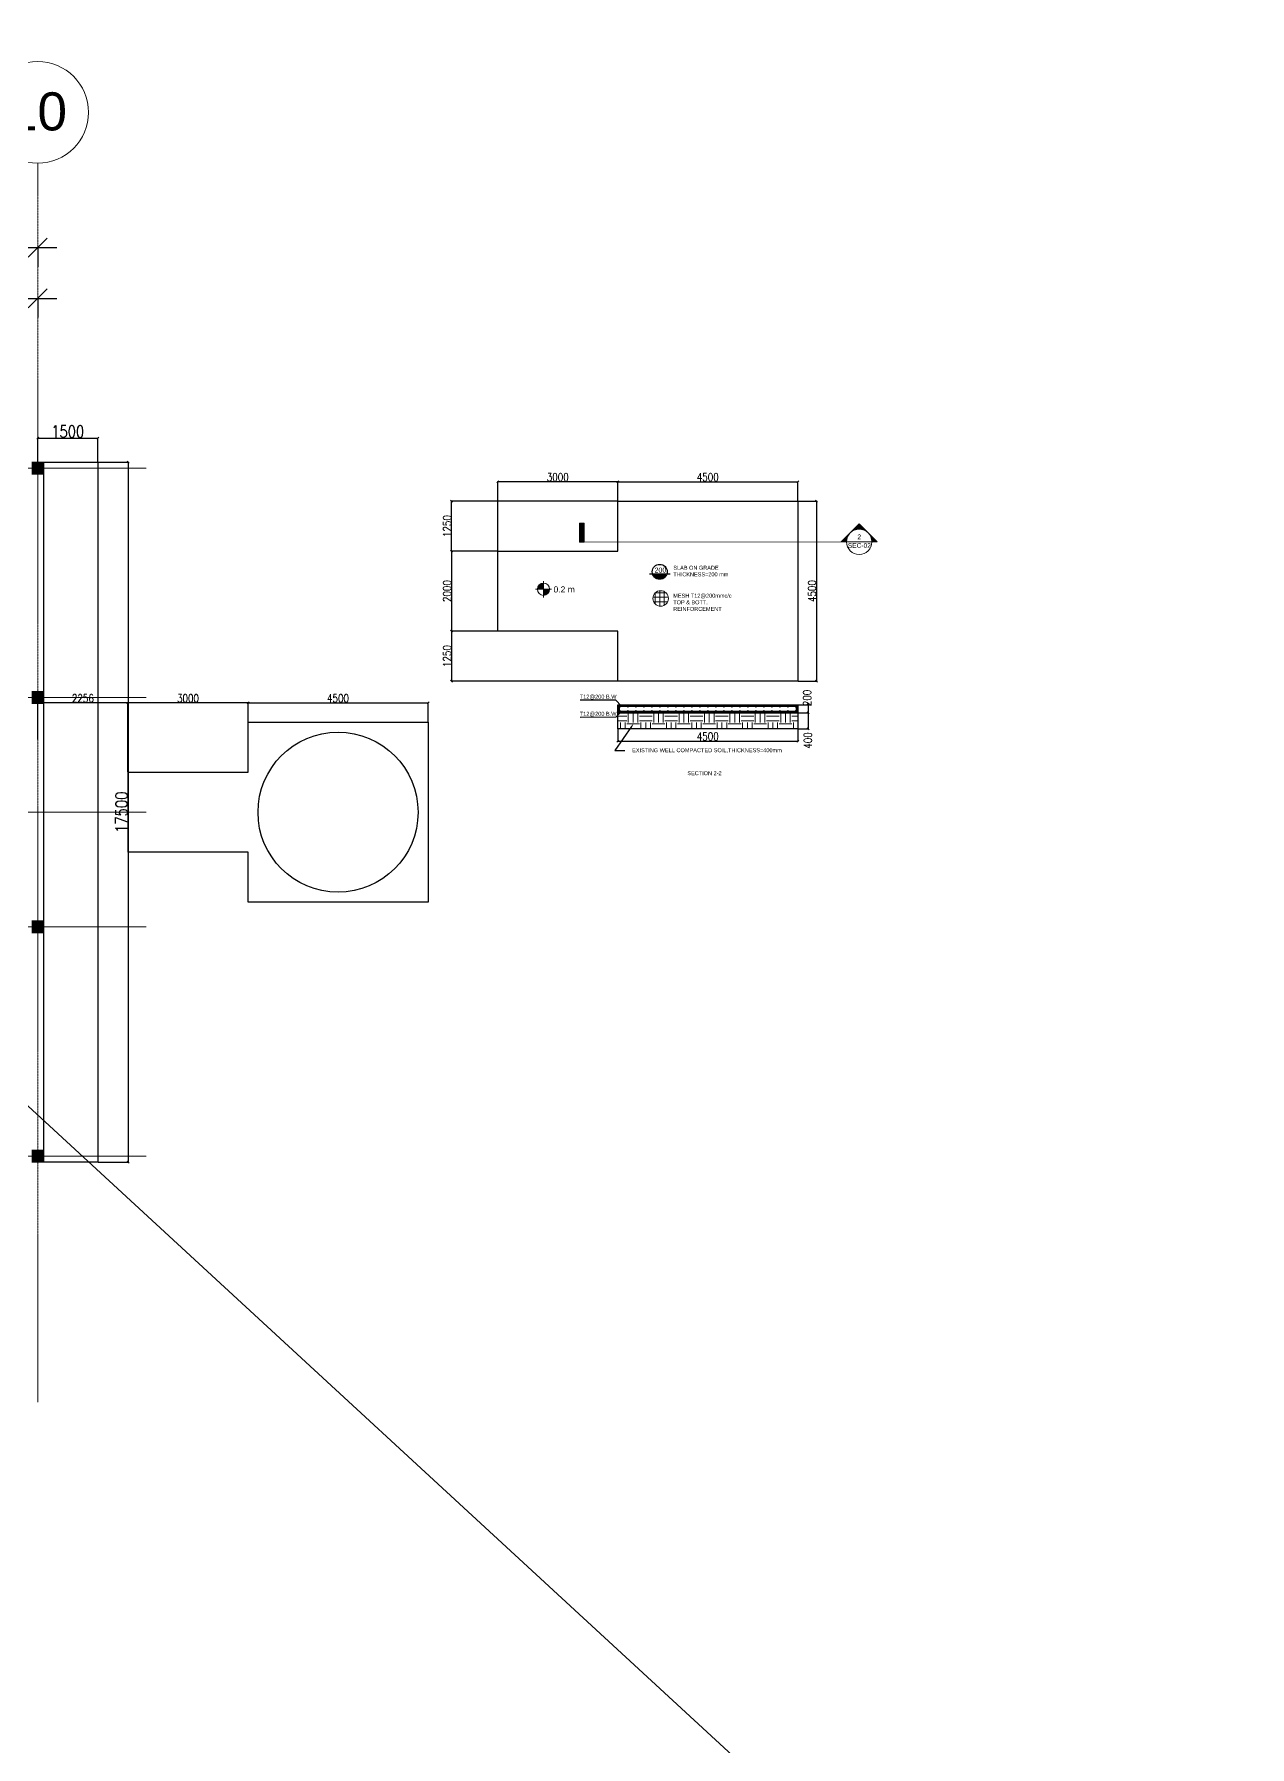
# Model space of a CAD drawing. Header units: millimetres. Extents: x -388065 to 2372687422, y -192755 to 667797.
# Drawn here: x 146798 to 177183, y -22671 to 20136 of the extents above; entities that cross this region are included whole.
import ezdxf
from ezdxf import colors
from ezdxf.entities.mleader import LeaderData, LeaderLine
from ezdxf.math import Vec2, Vec3

# ---------------------------------------------------------------- set-up
doc = ezdxf.new("R2010")
doc.units = ezdxf.units.MM
doc.linetypes.add('D15N1A_R&D_E_pianta level 1 (L1)_00$0$PHANTOM', pattern=[12.7, 6.35, -1.27, 1.27, -1.27, 1.27, -1.27])
doc.linetypes.add('Grid Line 1_2_', pattern=[22.225, 12.7, -3.175, 3.175, -3.175])
doc.layers.add('2D Drafting', color=7, linetype='Continuous')
doc.layers.add('REINF', color=1, linetype='Continuous')
for name, color, linetype, lineweight in [('A-ANNO-DIMS', 211, 'Continuous', 9), ('A-DETL-GENF', 92, 'Continuous', 9), ('A-DETL-THIN', 151, 'Continuous', 9), ('A-FLOR', 192, 'Continuous', 9), ('A-WALL', 113, 'Continuous', 9), ('BEAMS', 6, 'Continuous', 30), ('G-ANNO-DIMS', 111, 'Continuous', 9), ('G-ANNO-SYMB', 111, 'Continuous', 9), ('G-ANNO-TEXT', 231, 'Continuous', 9), ('S-COLS', 52, 'Continuous', 9), ('S-GRID', 1, 'Continuous', 9), ('S-GRID-IDEN', 1, 'Continuous', 9), ('STR-STEEL_IN_SEC', 6, 'Continuous', 15), ('TEXT', 7, 'Continuous', 13)]:
    doc.layers.add(name, color=color, linetype=linetype, lineweight=lineweight)
doc.styles.add('Arial', font='arial.ttf', dxfattribs={"height": 635})
doc.styles.add('Arial_1', font='arial.ttf', dxfattribs={"height": 476.25})
doc.styles.add('Arial_3', font='arial.ttf', dxfattribs={"height": 2.5})
doc.styles.add('Arial_4', font='arial.ttf', dxfattribs={"height": 1})
doc.styles.add('Cambria_1', font='Cambria.ttf', dxfattribs={"height": 500})
doc.styles.add('DIM', font='ROMANS.SHX', dxfattribs={"width": 0.8})
doc.styles.add('STYLE1', font='arial.ttf', dxfattribs={"height": 0.25})
doc.dimstyles.new('D100-1-20', dxfattribs={"dimtxt": 50, "dimasz": 15, "dimexe": 10, "dimexo": 10, "dimgap": 15, "dimtad": 1, "dimdec": 0, "dimzin": 13, "dimdsep": 46, "dimtxsty": 'DIM', "dimblk1": 'OBLIQUE', "dimblk2": 'OBLIQUE', "dimsah": 1, "dimcen": 0, "dimdle": 10, "dimclrd": 8, "dimclre": 8, "dimclrt": 6, "dimadec": 0, "dimazin": 0, "dimtfac": 1, "dimtdec": 0, "dimtix": 1, "dimtmove": 2, "dimatfit": 3, "dimldrblk": 'OBLIQUE', "dimfxl": 1, "dimtolj": 1, "dimtzin": 13, "dimarcsym": 0})
doc.dimstyles.new('Linear_-_Cambria_2_5mm', dxfattribs={"dimscale": 304.8, "dimtxt": 500, "dimasz": 1.5625, "dimexe": 1.5625, "dimexo": 1.041667, "dimgap": 0, "dimtad": 1, "dimdec": 0, "dimzin": 0, "dimdsep": 46, "dimtxsty": 'Cambria_1', "dimblk1": 'OBLIQUE', "dimblk2": 'OBLIQUE', "dimsah": 1, "dimcen": 0.09, "dimdle": 1.5625, "dimazin": 0, "dimtfac": 1, "dimtdec": 0, "dimtix": 1, "dimtmove": 0, "dimatfit": 3, "dimfxl": 1, "dimtvp": 1, "dimtolj": 1, "dimtzin": 0, "dimarcsym": 2})
doc.dimstyles.new('SULEIMAN', dxfattribs={"dimtxt": 0.2, "dimasz": 0.2, "dimexe": 0.18, "dimexo": 0.0625, "dimgap": 0.09, "dimtad": 0, "dimtih": 1, "dimtoh": 1, "dimdec": 4, "dimzin": 0, "dimdsep": 46, "dimtxsty": 'STYLE1', "dimcen": 0, "dimadec": 0, "dimazin": 0, "dimtfac": 1, "dimtdec": 4, "dimtofl": 0, "dimtmove": 0, "dimatfit": 3, "dimfxl": 0.18, "dimtolj": 1, "dimtzin": 0, "dimarcsym": 0})

# ---------------------------------------------------------------- blocks, each defined once
blk = doc.blocks.new('Grid - Grid Head - Circle-14747-Furniture Plan')
at = {"layer": 'S-GRID-IDEN'}
blk.add_circle((0, 0), 6.35, dxfattribs=at)
blk = doc.blocks.new('_OBLIQUE')
at = {"color": 0, "linetype": 'ByBlock'}
blk.add_line((-0.5, -0.5), (0.5, 0.5), dxfattribs=at)
blk = doc.blocks.new('*D471')
at = {"layer": 'A-ANNO-DIMS', "color": 0, "lineweight": -2, "transparency": 16777216}
for p, q in [((141075, 13532), (147361, 13532)), ((141552, 13552), (141552, 13056)), ((146885, 13552), (146885, 13056))]:
    blk.add_line(p, q, dxfattribs=at)
at = {"layer": 'Defpoints', "color": 0, "transparency": 16777216}
for p in [(141552, 13869), (146885, 13869), (146885, 13532)]:
    blk.add_point(p, dxfattribs=at)
at = {"layer": 'A-ANNO-DIMS', "color": 0, "lineweight": -2, "transparency": 16777216, "xscale": 476.2499999999999, "yscale": 476.2499999999999, "zscale": 476.2499999999999, "rotation": 180}
blk.add_blockref('_OBLIQUE', (141552, 13532), dxfattribs=at)
at = {"layer": 'A-ANNO-DIMS', "color": 0, "lineweight": -2, "transparency": 16777216, "xscale": 476.2499999999999, "yscale": 476.2499999999999, "zscale": 476.2499999999999}
blk.add_blockref('_OBLIQUE', (146885, 13532), dxfattribs=at)
at = {"layer": 'A-ANNO-DIMS', "color": 0, "transparency": 16777216, "insert": (144218, 13794), "char_height": 500, "width": 1558.03, "attachment_point": 5, "style": 'Cambria_1'}
blk.add_mtext('\\A1;5333', dxfattribs=at)
blk = doc.blocks.new('*D472')
at = {"layer": 'A-ANNO-DIMS', "color": 0, "lineweight": -2, "transparency": 16777216}
for p, q in [((98409, 14802), (147361, 14802)), ((98885, 14822), (98885, 14326)), ((146885, 14822), (146885, 14326))]:
    blk.add_line(p, q, dxfattribs=at)
at = {"layer": 'Defpoints', "color": 0, "transparency": 16777216}
for p in [(98885, 15139), (146885, 15139), (146885, 14802)]:
    blk.add_point(p, dxfattribs=at)
at = {"layer": 'A-ANNO-DIMS', "color": 0, "lineweight": -2, "transparency": 16777216, "xscale": 476.2499999999999, "yscale": 476.2499999999999, "zscale": 476.2499999999999, "rotation": 180}
blk.add_blockref('_OBLIQUE', (98885, 14802), dxfattribs=at)
at = {"layer": 'A-ANNO-DIMS', "color": 0, "lineweight": -2, "transparency": 16777216, "xscale": 476.2499999999999, "yscale": 476.2499999999999, "zscale": 476.2499999999999}
blk.add_blockref('_OBLIQUE', (146885, 14802), dxfattribs=at)
at = {"layer": 'A-ANNO-DIMS', "color": 0, "transparency": 16777216, "insert": (122885, 15055), "char_height": 500, "width": 2021.5, "attachment_point": 5, "style": 'Cambria_1'}
blk.add_mtext('\\A1;48000', dxfattribs=at)
blk = doc.blocks.new('jjjjhhhhh')
at = {"layer": 'S-COLS'}
for points in [[(147010, 9139), (147035, 9139), (147035, 9439), (146735, 9439), (146735, 9139)], [(146735, 3406), (147035, 3406), (147035, 3706), (146735, 3706)], [(147009, -2327), (147035, -2327), (147035, -2027), (146735, -2027), (146735, -2327), (146863, -2327)], [(146735, -8061), (147035, -8061), (147035, -7761), (146735, -7761), (146735, -8036)]]:
    blk.add_hatch(color=256, dxfattribs=at).paths.add_polyline_path(points, flags=0)
at = {"layer": 'A-WALL'}
for p, q in [((147035, 9139), (146735, 9139)), ((146735, 3706), (147035, 3706)), ((147035, 3406), (146735, 3406)), ((146735, -2027), (147035, -2027)), ((147035, -2327), (146735, -2327)), ((146735, -7761), (147035, -7761))]:
    blk.add_line(p, q, dxfattribs=at)
at = {"layer": 'A-WALL', "lineweight": 25}
blk.add_line((147035, -8061), (146785, -8061), dxfattribs=at)
at = {"layer": 'S-COLS', "lineweight": 15}
for p, q in [((147035, 9439), (146735, 9439)), ((147035, 9139), (147035, 9439)), ((147035, 3406), (147035, 3706)), ((147035, -2327), (147035, -2027)), ((146735, -8061), (147035, -8061)), ((147035, -8061), (147035, -7761))]:
    blk.add_line(p, q, dxfattribs=at)
at = {"layer": 'S-COLS'}
for p, q in [((146735, 9139), (147010, 9139)), ((147010, 9139), (147035, 9139)), ((147010, 3706), (146735, 3706)), ((147035, 3706), (147010, 3706)), ((146735, 3406), (147010, 3406)), ((147010, 3406), (147035, 3406)), ((147010, -2027), (146735, -2027)), ((147035, -2027), (147010, -2027)), ((146735, -2327), (147010, -2327)), ((147010, -2327), (147035, -2327)), ((147010, -7761), (146735, -7761)), ((147035, -7761), (147010, -7761))]:
    blk.add_line(p, q, dxfattribs=at)
blk = doc.blocks.new('*D979')
at = {"layer": 'BEAMS', "color": 8, "lineweight": -2, "transparency": 16777216}
for p, q in [((146875, 10040), (148395, 10040)), ((146885, 9449), (146885, 10050)), ((148385, 9449), (148385, 10050))]:
    blk.add_line(p, q, dxfattribs=at)
at = {"layer": 'Defpoints', "color": 0, "transparency": 16777216}
for p in [(148385, 10040), (146885, 9439), (148385, 9439)]:
    blk.add_point(p, dxfattribs=at)
at = {"layer": 'BEAMS', "color": 8, "lineweight": -2, "transparency": 16777216, "xscale": 50, "yscale": 50, "zscale": 50, "rotation": 180}
blk.add_blockref('_OBLIQUE', (146885, 10040), dxfattribs=at)
at = {"layer": 'BEAMS', "color": 8, "lineweight": -2, "transparency": 16777216, "xscale": 50, "yscale": 50, "zscale": 50}
blk.add_blockref('_OBLIQUE', (148385, 10040), dxfattribs=at)
at = {"layer": 'BEAMS', "color": 6, "transparency": 16777216, "insert": (147635, 10205), "char_height": 300, "attachment_point": 5, "style": 'DIM'}
blk.add_mtext('\\A1;1500', dxfattribs=at)
blk = doc.blocks.new('*D980')
at = {"layer": 'BEAMS', "color": 8, "lineweight": -2, "transparency": 16777216}
for p, q in [((148395, 9439), (149155, 9439)), ((149145, 9449), (149145, -8071)), ((148395, -8061), (149155, -8061))]:
    blk.add_line(p, q, dxfattribs=at)
at = {"layer": 'Defpoints', "color": 0, "transparency": 16777216}
for p in [(148385, 9439), (148385, -8061), (149145, -8061)]:
    blk.add_point(p, dxfattribs=at)
at = {"layer": 'BEAMS', "color": 8, "lineweight": -2, "transparency": 16777216, "xscale": 50, "yscale": 50, "zscale": 50}
for p, rotation in [((149145, 9439), 90), ((149145, -8061), 270)]:
    blk.add_blockref('_OBLIQUE', p, dxfattribs=dict(at, rotation=rotation))
at = {"layer": 'BEAMS', "color": 6, "transparency": 16777216, "insert": (148980, 689), "char_height": 300, "attachment_point": 5, "rotation": 90, "style": 'DIM'}
blk.add_mtext('\\A1;17500', dxfattribs=at)
blk = doc.blocks.new('*U994')
h = blk.add_hatch(color=256)
edge = h.paths.add_edge_path()
edge.add_arc((0, 0), 16.3, 0, 360)
blk.add_circle((0, 0), 16.3)
blk = doc.blocks.new('*U995')
at = {"color": 0, "linetype": 'ByBlock', "lineweight": -2, "transparency": 16777216}
for p in [(0, 0), (200, 0), (400, 0), (600, 0), (800, 0), (1000, 0), (1200, 0), (1400, 0), (1600, 0), (1800, 0), (2000, 0), (2200, 0), (2400, 0), (2600, 0), (2800, 0), (3000, 0), (3200, 0), (3400, 0), (3600, 0), (3800, 0), (4000, 0), (4200, 0), (4400, 0)]:
    blk.add_blockref('*U994', p, dxfattribs=at)
blk = doc.blocks.new('*D996')
at = {"layer": 'BEAMS', "color": 8, "lineweight": -2, "transparency": 16777216}
for p, q in [((165894, 3374), (166154, 3374)), ((165894, 3174), (166154, 3174))]:
    blk.add_line(p, q, dxfattribs=at)
at = {"layer": 'BEAMS', "color": 8, "lineweight": -3, "transparency": 16777216}
blk.add_line((166144, 3384), (166144, 3164), dxfattribs=at)
at = {"layer": 'Defpoints', "color": 0, "transparency": 16777216}
for p in [(165884, 3374), (165884, 3174), (166144, 3174)]:
    blk.add_point(p, dxfattribs=at)
at = {"layer": 'BEAMS', "color": 8, "lineweight": -3, "transparency": 16777216, "xscale": 50, "yscale": 50, "zscale": 50}
for p, rotation in [((166144, 3374), 90), ((166144, 3174), 270)]:
    blk.add_blockref('_OBLIQUE', p, dxfattribs=dict(at, rotation=rotation))
at = {"layer": 'BEAMS', "color": 6, "transparency": 16777216, "insert": (166118, 3546), "char_height": 200, "attachment_point": 5, "rotation": 90, "style": 'DIM'}
blk.add_mtext('\\A1;200', dxfattribs=at)
blk = doc.blocks.new('*D997')
at = {"layer": 'BEAMS', "color": 8, "lineweight": -2, "transparency": 16777216}
for p, q in [((165894, 3174), (166154, 3174)), ((165894, 2774), (166154, 2774))]:
    blk.add_line(p, q, dxfattribs=at)
at = {"layer": 'BEAMS', "color": 8, "lineweight": -3, "transparency": 16777216}
blk.add_line((166144, 3184), (166144, 2764), dxfattribs=at)
at = {"layer": 'Defpoints', "color": 0, "transparency": 16777216}
for p in [(165884, 3174), (165884, 2774), (166144, 2774)]:
    blk.add_point(p, dxfattribs=at)
at = {"layer": 'BEAMS', "color": 8, "lineweight": -3, "transparency": 16777216, "xscale": 50, "yscale": 50, "zscale": 50}
for p, rotation in [((166144, 3174), 90), ((166144, 2774), 270)]:
    blk.add_blockref('_OBLIQUE', p, dxfattribs=dict(at, rotation=rotation))
at = {"layer": 'BEAMS', "color": 6, "transparency": 16777216, "insert": (166137, 2482), "char_height": 200, "attachment_point": 5, "rotation": 90, "style": 'DIM'}
blk.add_mtext('\\A1;400', dxfattribs=at)
blk = doc.blocks.new('*U998')
h = blk.add_hatch(color=256)
edge = h.paths.add_edge_path()
edge.add_arc((0, 0), 16.3, 0, 360)
blk.add_circle((0, 0), 16.3)
blk = doc.blocks.new('*U999')
at = {"color": 0, "linetype": 'ByBlock', "lineweight": -2, "transparency": 16777216}
for p in [(0, 0), (200, 0), (400, 0), (600, 0), (800, 0), (1000, 0), (1200, 0), (1400, 0), (1600, 0), (1800, 0), (2000, 0), (2200, 0), (2400, 0), (2600, 0), (2800, 0), (3000, 0), (3200, 0), (3400, 0), (3600, 0), (3800, 0), (4000, 0), (4200, 0), (4400, 0)]:
    blk.add_blockref('*U998', p, dxfattribs=at)
blk = doc.blocks.new('*D1000')
at = {"layer": 'BEAMS', "color": 8, "lineweight": -2, "transparency": 16777216}
for p, q in [((161384, 2764), (161384, 2459)), ((165884, 2764), (165884, 2459))]:
    blk.add_line(p, q, dxfattribs=at)
at = {"layer": 'BEAMS', "color": 8, "lineweight": -3, "transparency": 16777216}
blk.add_line((161374, 2469), (165894, 2469), dxfattribs=at)
at = {"layer": 'Defpoints', "color": 0, "transparency": 16777216}
for p in [(161384, 2774), (165884, 2774), (165884, 2469)]:
    blk.add_point(p, dxfattribs=at)
at = {"layer": 'BEAMS', "color": 8, "lineweight": -3, "transparency": 16777216, "xscale": 50, "yscale": 50, "zscale": 50, "rotation": 180}
blk.add_blockref('_OBLIQUE', (161384, 2469), dxfattribs=at)
at = {"layer": 'BEAMS', "color": 8, "lineweight": -3, "transparency": 16777216, "xscale": 50, "yscale": 50, "zscale": 50}
blk.add_blockref('_OBLIQUE', (165884, 2469), dxfattribs=at)
at = {"layer": 'BEAMS', "color": 6, "transparency": 16777216, "insert": (163634, 2584), "char_height": 200, "attachment_point": 5, "style": 'DIM'}
blk.add_mtext('\\A1;4500', dxfattribs=at)
blk = doc.blocks.new('iiii')
at = {"layer": 'A-DETL-GENF'}
h = blk.add_hatch(dxfattribs=at)
h.set_pattern_fill('FP_6', scale=4, style=0, pattern_type=2)
h.set_pattern_definition([(0, (190670, 51414.16), (0, 700), []), (90, (190670, 51414.16), (-700, 4e-14), [])])
h.paths.add_polyline_path([(118268, -813), (118502, -790), (118727, -721), (118934, -611), (119116, -461), (119265, -279), (119376, -72), (119444, 153), (119468, 387), (119444, 621), (119376, 846), (119265, 1054), (119116, 1236), (118934, 1385), (118727, 1496), (118502, 1564), (118268, 1587), (118033, 1564), (117808, 1496), (117601, 1385), (117419, 1236), (117270, 1054), (117159, 846), (117091, 621), (117068, 387), (117091, 153), (117159, -72), (117270, -279), (117419, -461), (117601, -611), (117808, -721), (118033, -790)], flags=0)
at = {"layer": 'A-DETL-THIN'}
for start, end in [(90, 270), (270, 90)]:
    blk.add_arc((118268, 387), 1200, start, end, dxfattribs=at)
blk = doc.blocks.new('*D1001')
at = {"layer": 'BEAMS', "color": 8, "lineweight": -3, "transparency": 16777216}
blk.add_line((161374, 8949), (165894, 8949), dxfattribs=at)
at = {"layer": 'BEAMS', "color": 8, "lineweight": -2, "transparency": 16777216}
for p, q in [((161384, 8476), (161384, 8959)), ((165884, 8476), (165884, 8959))]:
    blk.add_line(p, q, dxfattribs=at)
at = {"layer": 'Defpoints', "color": 0, "transparency": 16777216}
for p in [(165884, 8949), (161384, 8466), (165884, 8466)]:
    blk.add_point(p, dxfattribs=at)
at = {"layer": 'BEAMS', "color": 8, "lineweight": -3, "transparency": 16777216, "xscale": 50, "yscale": 50, "zscale": 50, "rotation": 180}
blk.add_blockref('_OBLIQUE', (161384, 8949), dxfattribs=at)
at = {"layer": 'BEAMS', "color": 8, "lineweight": -3, "transparency": 16777216, "xscale": 50, "yscale": 50, "zscale": 50}
blk.add_blockref('_OBLIQUE', (165884, 8949), dxfattribs=at)
at = {"layer": 'BEAMS', "color": 6, "transparency": 16777216, "insert": (163634, 9064), "char_height": 200, "attachment_point": 5, "style": 'DIM'}
blk.add_mtext('\\A1;4500', dxfattribs=at)
blk = doc.blocks.new('*D1002')
at = {"layer": 'BEAMS', "color": 8, "lineweight": -2, "transparency": 16777216}
for p, q in [((165894, 8466), (166365, 8466)), ((165894, 3966), (166365, 3966))]:
    blk.add_line(p, q, dxfattribs=at)
at = {"layer": 'BEAMS', "color": 8, "lineweight": -3, "transparency": 16777216}
blk.add_line((166355, 8476), (166355, 3956), dxfattribs=at)
at = {"layer": 'Defpoints', "color": 0, "transparency": 16777216}
for p in [(165884, 8466), (165884, 3966), (166355, 3966)]:
    blk.add_point(p, dxfattribs=at)
at = {"layer": 'BEAMS', "color": 8, "lineweight": -3, "transparency": 16777216, "xscale": 50, "yscale": 50, "zscale": 50}
for p, rotation in [((166355, 8466), 90), ((166355, 3966), 270)]:
    blk.add_blockref('_OBLIQUE', p, dxfattribs=dict(at, rotation=rotation))
at = {"layer": 'BEAMS', "color": 6, "transparency": 16777216, "insert": (166240, 6216), "char_height": 200, "attachment_point": 5, "rotation": 90, "style": 'DIM'}
blk.add_mtext('\\A1;4500', dxfattribs=at)
blk = doc.blocks.new('Section - 3_32_ x 3_8_-18514-Dimensioning Plan')
at = {"layer": 'G-ANNO-SYMB'}
blk.add_hatch(color=256, dxfattribs=at).paths.add_polyline_path([(0, 9.525), (0, 0), (-2.38125, 0), (-2.38125, 9.525)], flags=0)
for p, q in [((0, 9.525), (-2.38125, 9.525)), ((-2.38125, 9.525), (-2.38125, 0)), ((0, 0), (0, 9.525)), ((-2.38125, 0), (0, 0))]:
    blk.add_line(p, q, dxfattribs=at)
blk = doc.blocks.new('Section - Section Head - Filled-1526-Dimensioning Plan')
at = {"layer": 'G-ANNO-SYMB'}
h = blk.add_hatch(color=256, dxfattribs=at)
edge = h.paths.add_edge_path(flags=0)
edge.add_line((-10.84, 4.49), (-6.35, 8.98))
edge.add_line((-6.35, 8.98), (-6.35, 6.35))
edge.add_arc((-6.35, 0), 6.35, 90, 135)
h = blk.add_hatch(color=256, dxfattribs=at)
edge = h.paths.add_edge_path(flags=0)
edge.add_arc((-6.35, 0), 6.35, 45, 90)
edge.add_line((-6.35, 6.35), (-6.35, 8.98))
edge.add_line((-6.35, 8.98), (-1.86, 4.49))
h = blk.add_hatch(color=256, dxfattribs=at)
edge = h.paths.add_edge_path(flags=0)
edge.add_arc((-6.35, 0), 6.36, 137.9216, 180)
edge.add_line((-12.71, 0), (-15.33, 0))
edge.add_line((-15.33, 0), (-11.07, 4.26))
h = blk.add_hatch(color=256, dxfattribs=at)
edge = h.paths.add_edge_path(flags=0)
edge.add_line((-1.63, 4.26), (2.63, 0))
edge.add_line((2.63, 0), (0.01, 0))
edge.add_arc((-6.35, 0), 6.36, 0, 42.0784)
for p, q in [((-6.35, 8.98), (-15.33, 0)), ((-6.35, 8.98), (-10.84, 4.49)), ((-6.35, 8.98), (2.63, 0)), ((-6.35, 6.35), (-6.35, 8.98)), ((-1.86, 4.49), (-6.35, 8.98)), ((-6.35, 8.98), (-6.35, 6.35)), ((-11.07, 4.26), (-15.33, 0)), ((-15.33, 0), (-12.71, 0)), ((2.63, 0), (-1.63, 4.26)), ((0.01, 0), (2.63, 0)), ((-12.7, 0), (-15.33, 0)), ((0, 0), (2.63, 0))]:
    blk.add_line(p, q, dxfattribs=at)
for radius, start, end in [(6.36, 137.9216, 180), (6.35, 360, 180), (6.35, 180, 360), (6.35, 90, 135), (6.35, 45, 90), (6.36, 0, 42.0784)]:
    blk.add_arc((-6.35, 0), radius, start, end, dxfattribs=at)
blk = doc.blocks.new('jjjj')
at = {"layer": 'G-ANNO-SYMB'}
for p, q in [((144354, 18569), (144354, 19839)), ((144354, 18570), (144354, 5454))]:
    blk.add_line(p, q, dxfattribs=at)
at = {"layer": 'G-ANNO-SYMB', "extrusion": (0, 0, -1), "xscale": 99.99999999999993, "yscale": 99.99999999999993, "zscale": 99.99999999999993, "rotation": 270.0000000000003}
blk.add_blockref('Section - Section Head - Filled-1526-Dimensioning Plan', (-144354, 18569), dxfattribs=at)
at = {"layer": 'G-ANNO-SYMB', "xscale": 99.99999999999993, "yscale": 99.99999999999993, "zscale": 99.99999999999993, "rotation": 89.99999999999947}
blk.add_blockref('Section - 3_32_ x 3_8_-18514-Dimensioning Plan', (144354, 5454), dxfattribs=at)
at = {"layer": 'G-ANNO-SYMB', "attachment_point": 1, "rotation": 90, "style": 'Arial_1'}
for s, insert, char_height, width in [('SEC-02', (144419, 18639), 235, 673.42), ('2', (143986, 19116), 238, 224.47)]:
    blk.add_mtext(s, dxfattribs=dict(at, insert=insert, char_height=char_height, width=width))
blk = doc.blocks.new('Spot Elevations - Spot Elevation - Target Filled-13881-Dimensioning Plan')
at = {"layer": 'G-ANNO-DIMS'}
h = blk.add_hatch(color=256, dxfattribs=at)
edge = h.paths.add_edge_path(flags=0)
edge.add_line((0, 0), (-2.38, 0))
edge.add_arc((0, 0), 2.38, 90, 180, ccw=False)
edge.add_line((0, 2.38), (0, 0))
h = blk.add_hatch(color=256, dxfattribs=at)
edge = h.paths.add_edge_path(flags=0)
edge.add_line((0, 0), (2.38, 0))
edge.add_arc((0, 0), 2.38, 270, 360, ccw=False)
edge.add_line((0, -2.38), (0, 0))
for p, q in [((3.18, 0), (-3.17, 0)), ((-2.38, 0), (0, 0)), ((0, 3.16), (0, -3.17)), ((0, 0), (0, 2.38)), ((0, 0), (0, -2.38)), ((2.38, 0), (0, 0))]:
    blk.add_line(p, q, dxfattribs=at)
blk.add_circle((0, 0), 2.38, dxfattribs=at)
for start, end in [(90, 180), (270, 360)]:
    blk.add_arc((0, 0), 2.38, start, end, dxfattribs=at)
blk = doc.blocks.new('*D1166')
at = {"layer": 'BEAMS', "color": 8, "lineweight": -2, "transparency": 16777216}
for p, q in [((158374, 7216), (157222, 7216)), ((158374, 5216), (157222, 5216))]:
    blk.add_line(p, q, dxfattribs=at)
at = {"layer": 'BEAMS', "color": 8, "lineweight": -3, "transparency": 16777216}
blk.add_line((157232, 7226), (157232, 5206), dxfattribs=at)
at = {"layer": 'Defpoints', "color": 0, "transparency": 16777216}
for p in [(158384, 7216), (157232, 5216), (158384, 5216)]:
    blk.add_point(p, dxfattribs=at)
at = {"layer": 'BEAMS', "color": 8, "lineweight": -3, "transparency": 16777216, "xscale": 50, "yscale": 50, "zscale": 50}
for p, rotation in [((157232, 7216), 90), ((157232, 5216), 270)]:
    blk.add_blockref('_OBLIQUE', p, dxfattribs=dict(at, rotation=rotation))
at = {"layer": 'BEAMS', "color": 6, "transparency": 16777216, "insert": (157117, 6216), "char_height": 200, "attachment_point": 5, "rotation": 90, "style": 'DIM'}
blk.add_mtext('\\A1;2000', dxfattribs=at)
blk = doc.blocks.new('*D1167')
at = {"layer": 'BEAMS', "color": 8, "lineweight": -3, "transparency": 16777216}
blk.add_line((161394, 8949), (158374, 8949), dxfattribs=at)
at = {"layer": 'BEAMS', "color": 8, "lineweight": -2, "transparency": 16777216}
for p, q in [((158384, 7226), (158384, 8959)), ((161384, 8476), (161384, 8959))]:
    blk.add_line(p, q, dxfattribs=at)
at = {"layer": 'Defpoints', "color": 0, "transparency": 16777216}
for p in [(158384, 8949), (161384, 8466), (158384, 7216)]:
    blk.add_point(p, dxfattribs=at)
at = {"layer": 'BEAMS', "color": 8, "lineweight": -3, "transparency": 16777216, "xscale": 50, "yscale": 50, "zscale": 50, "rotation": 180}
blk.add_blockref('_OBLIQUE', (158384, 8949), dxfattribs=at)
at = {"layer": 'BEAMS', "color": 8, "lineweight": -3, "transparency": 16777216, "xscale": 50, "yscale": 50, "zscale": 50}
blk.add_blockref('_OBLIQUE', (161384, 8949), dxfattribs=at)
at = {"layer": 'BEAMS', "color": 6, "transparency": 16777216, "insert": (159884, 9064), "char_height": 200, "attachment_point": 5, "style": 'DIM'}
blk.add_mtext('\\A1;3000', dxfattribs=at)
blk = doc.blocks.new('*D1168')
at = {"layer": 'BEAMS', "color": 8, "lineweight": -2, "transparency": 16777216}
for p, q in [((161374, 8466), (157222, 8466)), ((158374, 7216), (157222, 7216))]:
    blk.add_line(p, q, dxfattribs=at)
at = {"layer": 'BEAMS', "color": 8, "lineweight": -3, "transparency": 16777216}
blk.add_line((157232, 7206), (157232, 8476), dxfattribs=at)
at = {"layer": 'Defpoints', "color": 0, "transparency": 16777216}
for p in [(157232, 8466), (161384, 8466), (158384, 7216)]:
    blk.add_point(p, dxfattribs=at)
at = {"layer": 'BEAMS', "color": 8, "lineweight": -3, "transparency": 16777216, "xscale": 50, "yscale": 50, "zscale": 50}
for p, rotation in [((157232, 8466), 90), ((157232, 7216), 270)]:
    blk.add_blockref('_OBLIQUE', p, dxfattribs=dict(at, rotation=rotation))
at = {"layer": 'BEAMS', "color": 6, "transparency": 16777216, "insert": (157117, 7841), "char_height": 200, "attachment_point": 5, "rotation": 90, "style": 'DIM'}
blk.add_mtext('\\A1;1250', dxfattribs=at)
blk = doc.blocks.new('*D1169')
at = {"layer": 'BEAMS', "color": 8, "lineweight": -2, "transparency": 16777216}
for p, q in [((158374, 5216), (157222, 5216)), ((161374, 3966), (157222, 3966))]:
    blk.add_line(p, q, dxfattribs=at)
at = {"layer": 'BEAMS', "color": 8, "lineweight": -3, "transparency": 16777216}
blk.add_line((157232, 5226), (157232, 3956), dxfattribs=at)
at = {"layer": 'Defpoints', "color": 0, "transparency": 16777216}
for p in [(158384, 5216), (157232, 3966), (161384, 3966)]:
    blk.add_point(p, dxfattribs=at)
at = {"layer": 'BEAMS', "color": 8, "lineweight": -3, "transparency": 16777216, "xscale": 50, "yscale": 50, "zscale": 50}
for p, rotation in [((157232, 5216), 90), ((157232, 3966), 270)]:
    blk.add_blockref('_OBLIQUE', p, dxfattribs=dict(at, rotation=rotation))
at = {"layer": 'BEAMS', "color": 6, "transparency": 16777216, "insert": (157117, 4591), "char_height": 200, "attachment_point": 5, "rotation": 90, "style": 'DIM'}
blk.add_mtext('\\A1;1250', dxfattribs=at)
blk = doc.blocks.new('*D1177')
at = {"layer": 'BEAMS', "color": 8, "lineweight": -2, "transparency": 16777216}
for p, q in [((152141, 2949), (152141, 3432)), ((156641, 2949), (156641, 3432))]:
    blk.add_line(p, q, dxfattribs=at)
at = {"layer": 'BEAMS', "color": 8, "lineweight": -3, "transparency": 16777216}
blk.add_line((152131, 3422), (156651, 3422), dxfattribs=at)
at = {"layer": 'Defpoints', "color": 0, "transparency": 16777216}
for p in [(156641, 3422), (152141, 2939), (156641, 2939)]:
    blk.add_point(p, dxfattribs=at)
at = {"layer": 'BEAMS', "color": 8, "lineweight": -3, "transparency": 16777216, "xscale": 50, "yscale": 50, "zscale": 50, "rotation": 180}
blk.add_blockref('_OBLIQUE', (152141, 3422), dxfattribs=at)
at = {"layer": 'BEAMS', "color": 8, "lineweight": -3, "transparency": 16777216, "xscale": 50, "yscale": 50, "zscale": 50}
blk.add_blockref('_OBLIQUE', (156641, 3422), dxfattribs=at)
at = {"layer": 'BEAMS', "color": 6, "transparency": 16777216, "insert": (154391, 3537), "char_height": 200, "attachment_point": 5, "style": 'DIM'}
blk.add_mtext('\\A1;4500', dxfattribs=at)
blk = doc.blocks.new('*D1176')
at = {"layer": 'BEAMS', "color": 8, "lineweight": -2, "transparency": 16777216}
for p, q in [((149141, 1699), (149141, 3432)), ((152141, 2949), (152141, 3432))]:
    blk.add_line(p, q, dxfattribs=at)
at = {"layer": 'BEAMS', "color": 8, "lineweight": -3, "transparency": 16777216}
blk.add_line((152151, 3422), (149131, 3422), dxfattribs=at)
at = {"layer": 'Defpoints', "color": 0, "transparency": 16777216}
for p in [(149141, 3422), (152141, 2939), (149141, 1689)]:
    blk.add_point(p, dxfattribs=at)
at = {"layer": 'BEAMS', "color": 8, "lineweight": -3, "transparency": 16777216, "xscale": 50, "yscale": 50, "zscale": 50, "rotation": 180}
blk.add_blockref('_OBLIQUE', (149141, 3422), dxfattribs=at)
at = {"layer": 'BEAMS', "color": 8, "lineweight": -3, "transparency": 16777216, "xscale": 50, "yscale": 50, "zscale": 50}
blk.add_blockref('_OBLIQUE', (152141, 3422), dxfattribs=at)
at = {"layer": 'BEAMS', "color": 6, "transparency": 16777216, "insert": (150641, 3537), "char_height": 200, "attachment_point": 5, "style": 'DIM'}
blk.add_mtext('\\A1;3000', dxfattribs=at)
blk = doc.blocks.new('*D1178')
at = {"layer": 'BEAMS', "color": 8, "lineweight": -2, "transparency": 16777216}
for p, q in [((146885, 2509), (146885, 3432)), ((149141, 1699), (149141, 3432))]:
    blk.add_line(p, q, dxfattribs=at)
at = {"layer": 'BEAMS', "color": 8, "lineweight": -3, "transparency": 16777216}
blk.add_line((149151, 3422), (146875, 3422), dxfattribs=at)
at = {"layer": 'Defpoints', "color": 0, "transparency": 16777216}
for p in [(146885, 3422), (146885, 2499), (149141, 1689)]:
    blk.add_point(p, dxfattribs=at)
at = {"layer": 'BEAMS', "color": 8, "lineweight": -3, "transparency": 16777216, "xscale": 50, "yscale": 50, "zscale": 50, "rotation": 180}
blk.add_blockref('_OBLIQUE', (146885, 3422), dxfattribs=at)
at = {"layer": 'BEAMS', "color": 8, "lineweight": -3, "transparency": 16777216, "xscale": 50, "yscale": 50, "zscale": 50}
blk.add_blockref('_OBLIQUE', (149141, 3422), dxfattribs=at)
at = {"layer": 'BEAMS', "color": 6, "transparency": 16777216, "insert": (148013, 3537), "char_height": 200, "attachment_point": 5, "style": 'DIM'}
blk.add_mtext('\\A1;2256', dxfattribs=at)
blk = doc.blocks.new('jjhjh')
at = {"layer": 'S-GRID', "color": 3, "linetype": 'Grid Line 1_2_'}
for p, q in [((146885.1, 16912.2), (146885.1, -14055.5)), ((149594.5, 9289.3), (93146.8, 9289.3)), ((149594.5, 3556), (93146.8, 3556)), ((149594.5, 689.3), (93146.8, 689.3)), ((149594.5, -2177.4), (93146.8, -2177.4)), ((149594.5, -7910.7), (93146.8, -7910.7))]:
    blk.add_line(p, q, dxfattribs=at)
at = {"layer": 'S-GRID-IDEN', "color": 3, "xscale": 199.9999999999999, "yscale": 199.9999999999999, "zscale": 199.9999999999999, "rotation": 180}
blk.add_blockref('Grid - Grid Head - Circle-14747-Furniture Plan', (146885.1, 18182.2), dxfattribs=at)
at = {"layer": 'S-GRID-IDEN', "color": 3, "insert": (146137.3, 18684), "char_height": 952.5, "width": 1795.78, "attachment_point": 1, "style": 'Arial'}
blk.add_mtext('10', dxfattribs=at)
at = {"layer": 'A-ANNO-DIMS'}
for base, p1, p2, override, picture, middle in [((146885.1, 14802.3), (98885.1, 15139.1), (146885.1, 15139.1), {"dimpost": '<>', "dimfxl": 48000}, '*D472', (122885.1, 15055.2)), ((146885.1, 13532.3), (141551.7, 13869.1), (146885.1, 13869.1), {"dimpost": '<>', "dimfxl": 5333.333}, '*D471', (144218.4, 13794.2))]:
    dim = blk.add_linear_dim(base=base, p1=p1, p2=p2, dimstyle='Linear_-_Cambria_2_5mm', override=override, dxfattribs=at)
    dim.commit()
    dim.dimension.update_dxf_attribs({"geometry": picture, "text_midpoint": middle})

msp = doc.modelspace()

# ---------------------------------------------------------------- hatches: boundary and pattern name
at = {"layer": '2D Drafting'}
msp.add_hatch(color=255, dxfattribs=at).paths.add_polyline_path([(162254.0255, 6649.4451, 0.7637627273), (162614.5614, 6649.4451)])
at = {"layer": 'A-FLOR'}
h = msp.add_hatch(dxfattribs=at)
h.set_pattern_fill('EARTH', color=255, scale=50)
h.set_pattern_definition([(0, (0, 434.47), (317.5, 317.5), [317.5, -317.5]), (0, (0, 553.54), (317.5, 317.5), [317.5, -317.5]), (0, (0, 672.6), (317.5, 317.5), [317.5, -317.5]), (90, (39.7, 712.3), (-317.5, 317.5), [317.5, -317.5]), (90, (158.75, 712.3), (-317.5, 317.5), [317.5, -317.5]), (90, (277.8, 712.3), (-317.5, 317.5), [317.5, -317.5])])
h.paths.add_polyline_path([(161384.244, 3173.773), (161384.244, 2773.773), (165884.244, 2773.773), (165884.244, 3173.773)])

# ---------------------------------------------------------------- linework, layer by layer
at = {"lineweight": 60}
for p, q in [((161406.9713, 3351.0457), (161406.9713, 3196.5003)), ((165861.5167, 3351.0457), (161406.9713, 3351.0457)), ((165861.5167, 3196.5003), (161406.9713, 3196.5003)), ((165861.5167, 3351.0457), (165861.5167, 3196.5003))]:
    msp.add_line(p, q, dxfattribs=at)
at = {"layer": '2D Drafting'}
msp.add_line((162178.4137, 6649.2003), (162690.1732, 6649.2003), dxfattribs=at)
msp.add_circle((162434.2934, 6698.6172), 186.854, dxfattribs=at)
at = {"layer": 'A-WALL', "lineweight": 25}
for p, q in [((147035.0559, 3705.9673), (147035.0559, 9139.3003)), ((147035.0559, -2027.3657), (147035.0559, 3405.9673)), ((147035.0559, -7760.6997), (147035.0559, -2327.3657))]:
    msp.add_line(p, q, dxfattribs=at)
at = {"layer": 'REINF'}
for points in [[(146885.0529, 9439.3003), (148385.0529, 9439.3003), (148385.0529, -8060.6997), (146885.0529, -8060.6997)], [(161384.244, 3373.773), (165884.244, 3373.773), (165884.244, 3173.773), (161384.244, 3173.773), (161384.244, 3373.773)], [(161384.244, 3173.773), (165884.244, 3173.773), (165884.244, 2773.773), (161384.244, 2773.773), (161384.244, 3173.773)]]:
    msp.add_lwpolyline(points, dxfattribs=at)
msp.add_lwpolyline([(152141.2375, -310.6997), (149141.2375, -310.6997), (149141.2375, 1689.3003), (152141.2375, 1689.3003), (152141.2375, 2939.3003), (156641.2375, 2939.3003), (156641.2375, -1560.6997), (152141.2375, -1560.6997)], close=True, dxfattribs=at)
msp.add_circle((154391.2375, 689.3003), 2000, dxfattribs=at)

# ---------------------------------------------------------------- block references
at = {"xscale": -1, "rotation": 180}
msp.add_blockref('*U995', (161435.623, 3334.7666), dxfattribs=at)
msp.add_blockref('*U999', (161435.623, 3212.7794))
at = {"layer": 'BEAMS'}
for name in ['jjhjh', 'jjjjhhhhh']:
    msp.add_blockref(name, (0, 0), dxfattribs=at)
at = {"layer": 'BEAMS', "xscale": 0.5, "yscale": 0.5, "zscale": 0.5, "rotation": 270.0739601936197}
msp.add_blockref('jjjj', (157724.1815, 79612.5225), dxfattribs=at)
at = {"layer": 'BEAMS', "xscale": 0.162, "yscale": 0.162, "zscale": 0.162}
msp.add_blockref('iiii', (143296.6667, 5970.0549), dxfattribs=at)
at = {"layer": 'G-ANNO-DIMS', "xscale": 63.99999999999996, "yscale": 63.99999999999996, "zscale": 63.99999999999996}
msp.add_blockref('Spot Elevations - Spot Elevation - Target Filled-13881-Dimensioning Plan', (159527.6413, 6262.299), dxfattribs=at)

# ---------------------------------------------------------------- texts
at = {"layer": 'A-FLOR', "color": 3, "ltscale": 1.5, "char_height": 100, "attachment_point": 5, "style": 'STYLE1'}
for insert, rotation in [((160894.3236, 3568.0706, 0), 0), ((160894.3236, 3139.667, 0), 360)]:
    msp.add_mtext('{\\fArial|b0|i0|c0|p34;T\\fArial|b0|i0|c178|p34;1\\fArial|b0|i0|c0|p34;2@200 B.W}', dxfattribs=dict(at, insert=insert, rotation=rotation))
at = {"layer": 'TEXT', "linetype": 'D15N1A_R&D_E_pianta level 1 (L1)_00$0$PHANTOM', "lineweight": 5, "ltscale": 10, "insert": (162304.3332, 6804.0307), "char_height": 125.9712, "width": 231.223961, "attachment_point": 1, "style": 'STYLE1'}
msp.add_mtext('200', dxfattribs=at)

# ---------------------------------------------------------------- dimensions: what is measured, and where the dimension line sits
at = {"layer": 'BEAMS'}
for base, p1, p2, override, picture, middle in [((148385.0529, 10040.242), (146885.0559, 9439.3003), (148385.0529, 9439.3003), {"dimtxt": 300, "dimasz": 50}, '*D979', (147635.0544, 10205.242)), ((158384.244, 8948.6022), (161384.244, 8466.1854), (158384.244, 7216.1854), {"dimtxt": 200, "dimasz": 50, "dimlwd": 65533}, '*D1167', (159884.244, 9063.6022)), ((165884.244, 8948.6022), (161384.244, 8466.1854), (165884.244, 8466.1854), {"dimtxt": 200, "dimasz": 50, "dimlwd": 65533}, '*D1001', (163634.244, 9063.6022)), ((146885.0529, 3421.7171), (149141.2375, 1689.3003), (146885.0529, 2499.0568), {"dimtxt": 200, "dimasz": 50, "dimlwd": 65533}, '*D1178', (148013.1452, 3536.7171)), ((149141.2375, 3421.7171), (152141.2375, 2939.3003), (149141.2375, 1689.3003), {"dimtxt": 200, "dimasz": 50, "dimlwd": 65533}, '*D1176', (150641.2375, 3536.7171)), ((156641.2375, 3421.7171), (152141.2375, 2939.3003), (156641.2375, 2939.3003), {"dimtxt": 200, "dimasz": 50, "dimlwd": 65533}, '*D1177', (154391.2375, 3536.7171)), ((165884.244, 2469.1719), (161384.244, 2773.773), (165884.244, 2773.773), {"dimtxt": 200, "dimasz": 50, "dimlwd": 65533}, '*D1000', (163634.244, 2584.1719))]:
    dim = msp.add_linear_dim(base=base, p1=p1, p2=p2, dimstyle='D100-1-20', override=override, dxfattribs=at)
    dim.commit()
    dim.dimension.update_dxf_attribs({"geometry": picture, "text_midpoint": middle})
for base, p1, p2, override, picture, middle in [((149145.2464, -8060.6997), (148385.0529, 9439.3003), (148385.0529, -8060.6997), {"dimtxt": 300, "dimasz": 50}, '*D980', (148980.2464, 689.3003)), ((157231.8003, 8466.1854), (158384.244, 7216.1854), (161384.244, 8466.1854), {"dimtxt": 200, "dimasz": 50, "dimlwd": 65533}, '*D1168', (157116.8003, 7841.1854)), ((166355.2802, 3966.1854), (165884.244, 8466.1854), (165884.244, 3966.1854), {"dimtxt": 200, "dimasz": 50, "dimlwd": 65533}, '*D1002', (166240.2802, 6216.1854)), ((157231.8003, 5216.1854), (158384.244, 7216.1854), (158384.244, 5216.1854), {"dimtxt": 200, "dimasz": 50, "dimlwd": 65533}, '*D1166', (157116.8003, 6216.1854)), ((157231.8003, 3966.1854), (158384.244, 5216.1854), (161384.244, 3966.1854), {"dimtxt": 200, "dimasz": 50, "dimlwd": 65533}, '*D1169', (157116.8003, 4591.1854))]:
    dim = msp.add_linear_dim(base=base, p1=p1, p2=p2, angle=90, dimstyle='D100-1-20', override=override, dxfattribs=at)
    dim.commit()
    dim.dimension.update_dxf_attribs({"geometry": picture, "text_midpoint": middle})
for base, p1, p2, picture, middle in [((166143.8326, 3173.773), (165884.244, 3373.773), (165884.244, 3173.773), '*D996', (166118.4069, 3546.1922)), ((166143.8326, 2773.773), (165884.244, 3173.773), (165884.244, 2773.773), '*D997', (166137.1243, 2482.4379))]:
    dim = msp.add_linear_dim(base=base, p1=p1, p2=p2, angle=90, dimstyle='D100-1-20', override={"dimtxt": 200, "dimasz": 50, "dimlwd": 65533}, dxfattribs=at)
    dim.commit()
    dim.dimension.update_dxf_attribs({"geometry": picture, "text_midpoint": middle, "dimtype": 160})

# ---------------------------------------------------------------- leaders
at = {"layer": 'A-FLOR', "color": 3, "ltscale": 1.5}
for points in [[(161466.2485, 3351.0457), (161337.32, 3486.4047), (160447.2473, 3486.4047)], [(161466.2485, 3196.5003), (161337.32, 3061.1413), (160447.2473, 3060.6847)]]:
    msp.add_leader(points, dimstyle='SULEIMAN', override={"dimasz": 50}, dxfattribs=at)
ml = msp.add_multileader_mtext('Standard', dxfattribs=at)
ml.set_content('EXISTING WELL COMPACTED SOIL,THICKNESS=400mm', color=3, style='Arial_4')
ml.set_leader_properties()
ml.build(insert=Vec2(0, 0))
ml.multileader.update_dxf_attribs({"text_right_attachment_type": 6, "dogleg_length": 0.36, "arrow_head_size": 100, "scale": 2000})
ctx = ml.context
ctx.base_point, ctx.scale, ctx.char_height, ctx.arrow_head_size, ctx.landing_gap_size, ctx.plane_origin = Vec3(161561.6216, 2228.6767), 2000, 100, 100, 180, Vec3(161786.9567, 2873.773)
ctx.right_attachment = 6
notes = []
notes.append((ctx, [(0, (1, 1, 0), (161307.8174, 2228.6767), (1, 0), 253.8042, [(0, [(161786.9567, 2913.9478)], 0, [])])]))
ctx.mtext.insert, ctx.mtext.flow_direction = Vec3(161741.6216, 2288.5675), 5
for ctx, leaders in notes:
    for number, flags, end, landing, length, lines in leaders:
        leader = LeaderData()
        leader.index, (leader.has_last_leader_line, leader.has_dogleg_vector, leader.attachment_direction) = number, flags
        leader.last_leader_point, leader.dogleg_vector, leader.dogleg_length = Vec3(end), Vec3(landing), length
        for number, points, colour, breaks in lines:
            line = LeaderLine()
            line.index, line.vertices, line.color, line.breaks = number, Vec3.list(points), colors.encode_raw_color(colour), breaks
            leader.lines.append(line)
        ctx.leaders.append(leader)

# ---------------------------------------------------------------- next in the draw order: texts
at = {"layer": 'G-ANNO-DIMS', "insert": (159778.4706, 6334.5549), "char_height": 152.4, "width": 876.452639, "attachment_point": 1, "line_spacing_factor": 0.941778, "style": 'Arial_1', "bg_fill": 3, "box_fill_scale": 1.25, "bg_fill_color": 256, "bg_fill_true_color": 13158600, "bg_fill_transparency": 0}
msp.add_mtext('0.2 m', dxfattribs=at)
at = {"layer": 'G-ANNO-TEXT', "color": 7, "char_height": 99.225, "attachment_point": 1, "style": 'Arial_3', "bg_fill": 3, "box_fill_scale": 1.5, "bg_fill_color": 256, "bg_fill_transparency": 0}
for s, insert, width in [('SLAB ON GRADE \\PTHICKNESS=200 mm', (162773.9829, 6850.2468), 1498.21024), ('MESH T12@200mmc/c \\PTOP & BOTT. REINFORCEMENT', (162772.0455, 6151.3407), 1572.764632), ('SECTION 2-2', (163124.4926, 1714.5841), 1498.21024)]:
    msp.add_mtext(s, dxfattribs=dict(at, insert=insert, width=width))

# ---------------------------------------------------------------- next in the draw order: linework, layer by layer
at = {"layer": 'REINF'}
msp.add_lwpolyline([(161384.244, 5216.1854), (158384.244, 5216.1854), (158384.244, 7216.1854), (161384.244, 7216.1854), (161384.244, 8466.1854), (165884.244, 8466.1854), (165884.244, 3966.1854), (161384.244, 3966.1854)], close=True, dxfattribs=at)
at = {"layer": 'STR-STEEL_IN_SEC', "color": 7, "ltscale": 0.1}
msp.add_line((9539.1551, 119679.6795), (348586.9054, -192755.4137), dxfattribs=at)

doc.saveas('drawing.dxf')
